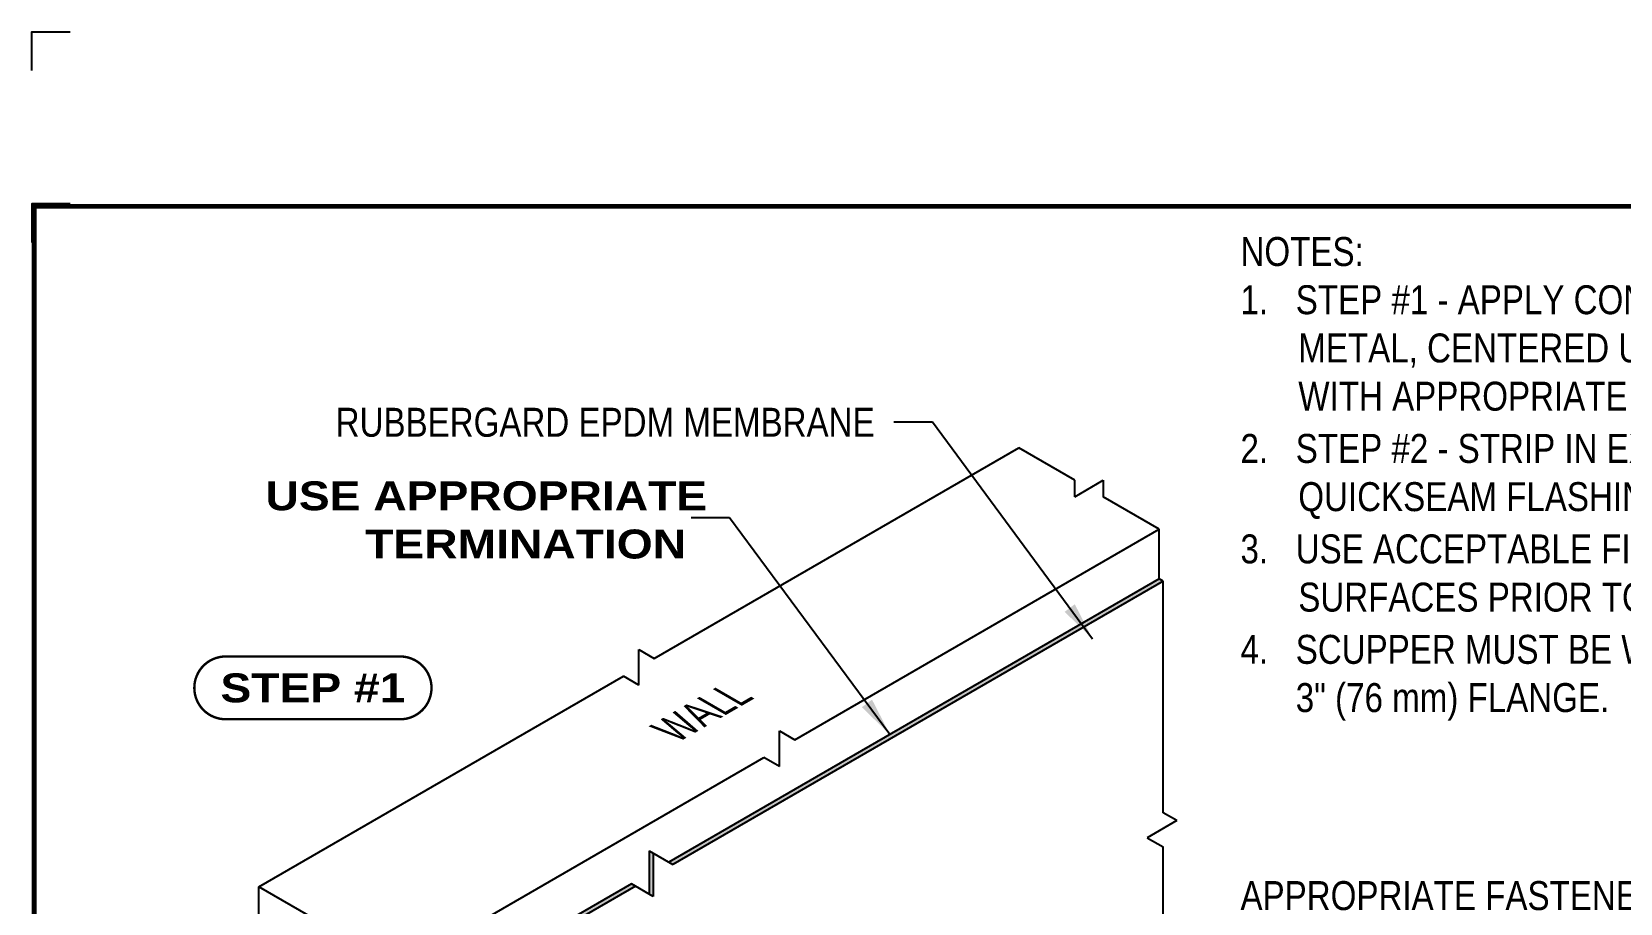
# Model space of a CAD drawing. Header units: inches. Extents: x 255.4 to 275.5, y 91 to 107.7.
# Drawn here: x 255.45 to 265.75, y 102.1 to 107.75 of the extents above; entities that cross this region are included whole.
import ezdxf
from ezdxf.enums import TextEntityAlignment as Align

# ---------------------------------------------------------------- set-up
doc = ezdxf.new("R2010")
doc.units = ezdxf.units.IN
doc.header["$MEASUREMENT"] = 0
doc.layers.get('0').update_dxf_attribs({"linetype": 'CONTINUOUS'})
doc.layers.get('DEFPOINTS').update_dxf_attribs({"linetype": 'CONTINUOUS'})
for name, color, linetype in [('FSBP-ANNO-NOTE', 7, 'CONTINUOUS'), ('FSBP-MEMBRANE', 7, 'CONTINUOUS'), ('FSBP-TTLB-BORDER', 7, 'CONTINUOUS'), ('FSBP-TTLB-TEXT', 7, 'CONTINUOUS'), ('FSBP-WALL-CURB', 9, 'CONTINUOUS')]:
    doc.layers.add(name, color=color, linetype=linetype)
doc.styles.add('FSBP_ARIAL', font='arial.ttf')
doc.styles.add('FSBP_ARIAL_BOLD', font='ariblk.ttf')
doc.styles.add('FSBP_ARIAL_NAR', font='ARIALN.TTF')
doc.dimstyles.new('FSBP-LEADER', dxfattribs={"dimtxt": 0.1875, "dimasz": 0.25, "dimexe": 0.0625, "dimexo": 0.125, "dimgap": 0.125, "dimtad": 0, "dimtih": 1, "dimtoh": 1, "dimdec": 4, "dimzin": 0, "dimdsep": 46, "dimlunit": 4, "dimtxsty": 'FSBP_ARIAL_NAR', "dimcen": 0.09375, "dimclrd": 256, "dimclre": 256, "dimclrt": 256, "dimadec": 0, "dimazin": 0, "dimtfac": 1, "dimtdec": 4, "dimtofl": 0, "dimtmove": 0, "dimatfit": 3, "dimfxl": 0, "dimtolj": 1, "dimtzin": 0, "dimlwd": -1, "dimlwe": -1, "dimarcsym": 0})

# ---------------------------------------------------------------- blocks, each defined once
blk = doc.blocks.new('TTLB-EPDM_2')
at = {"layer": 'DEFPOINTS', "linetype": 'Continuous', "ltscale": 1.75}
blk.add_lwpolyline([(-0.015625, 13.88083333333333), (-0.015625, 14.13083333333333), (0.234375, 14.13083333333333)], dxfattribs=at)
at = {"layer": 'DEFPOINTS', "color": 1}
blk.add_lwpolyline([(0.234375, 13.015625), (-0.015625, 13.015625), (-0.015625, 12.765625)], dxfattribs=at)
at = {"layer": 'FSBP-TTLB-BORDER', "const_width": 0.03125}
blk.add_lwpolyline([(20, 0), (20, 13), (0, 13), (0, 0)], dxfattribs=at)
at = {"layer": 'FSBP-TTLB-TEXT'}
for tag, height, style, p in [('MAXIMUM_WARRANTY', 0.1875, 'FSBP_ARIAL_BOLD', (18.03987100774941, 0.2240244307510579)), ('ACCPT_SYSTEMS', 0.21875, 'FSBP_ARIAL', (12.49438170418193, -1.23218745252656))]:
    blk.add_attdef(tag, text='', height=height, dxfattribs=dict(at, style=style)).set_placement(p, align=Align.MIDDLE_LEFT)
for tag, height, style, p in [('DETAIL_DESCP_LINE_1', 0.21875, 'FSBP_ARIAL_BOLD', (10.33118450231211, -0.2831249841755152)), ('DETAIL_DESCP_LINE_2', 0.21875, 'FSBP_ARIAL_BOLD', (10.33118450231211, -0.6812499208775904)), ('ISSUE_REV_DATE', 0.21875, 'FSBP_ARIAL', (16.84069633627263, -0.7282559425942452)), ('DETAIL_NUMBER', 0.4375, 'FSBP_ARIAL', (18.91941590748775, -0.8931630692489421))]:
    blk.add_attdef(tag, text='', height=height, dxfattribs=dict(at, style=style)).set_placement(p, align=Align.MIDDLE_CENTER)

msp = doc.modelspace()

# ---------------------------------------------------------------- hatches: boundary and pattern name
at = {"layer": 'FSBP-MEMBRANE'}
h = msp.add_hatch(color=256, dxfattribs=at)
h.paths.add_polyline_path([(259.3620692267603, 102.2093259825823), (259.3360884646468, 102.2243259825823), (258.0921233287066, 101.5061223764847), (258.1181040908203, 101.4911223764847)])
h.paths.add_polyline_path([(259.4782167626982, 102.4234369016132), (259.4522360005847, 102.4384369016132), (259.4522360005847, 102.1572681714428), (259.4782167626982, 102.1422681714428)])
h.paths.add_polyline_path([(262.7864990928553, 104.1864214875932), (262.7605183307417, 104.2014214875932), (259.5795877277242, 102.3649103476675), (259.6055684898377, 102.3499103476675)])

# ---------------------------------------------------------------- linework, layer by layer
at = {"layer": 'FSBP-ANNO-NOTE', "const_width": 0.015625}
msp.add_lwpolyline([(256.7049175169049, 103.2910082805383), (257.8364864993742, 103.2910082805383, 0.9999999999999999), (257.8364864993742, 103.6979470787803), (256.7049175169049, 103.6979470787803, 0.9999999999999999)], format="xyb", close=True, dxfattribs=at)
at = {"layer": 'FSBP-MEMBRANE', "linetype": 'Continuous'}
for p, q in [((262.7605183307417, 104.2014214875932), (259.5795877277242, 102.3649103476675)), ((262.7864990928553, 104.1864214875932), (259.6055684898377, 102.3499103476675)), ((262.7864990928553, 104.1864214875932), (262.7605183307417, 104.2014214875932)), ((262.7864990928553, 102.6847208750409), (262.7864990928553, 104.1864214875932)), ((262.8741588300833, 102.6341105021552), (262.6822565004859, 102.523315640504)), ((262.8741588300833, 102.6341105021552), (262.7864990928553, 102.6847208750409)), ((262.6822565004859, 102.523315640504), (262.7864990928553, 102.4631311517386)), ((259.4522360005847, 102.4384369016132), (259.6055684898377, 102.3499103476675)), ((259.4522360005847, 102.4384369016132), (259.4522360005847, 102.1572681714428)), ((259.4782167626982, 102.4234369016132), (259.4782167626982, 102.1422681714428)), ((262.7864990928553, 100.2287452272415), (262.7864990928553, 102.4631311517386)), ((259.3360884646468, 102.2243259825823), (258.0921233287067, 101.5061223764847)), ((259.3620692267603, 102.2093259825823), (258.1181040908203, 101.4911223764847)), ((259.4782167626982, 102.1422681714428), (259.3360884646468, 102.2243259825823))]:
    msp.add_line(p, q, dxfattribs=at)
at = {"layer": 'FSBP-WALL-CURB', "linetype": 'Continuous'}
for p, q in [((259.4844944396225, 103.6849212168995), (261.8484947227675, 105.0497774167377)), ((262.2118770270862, 104.8399785455206), (261.8484947227675, 105.0497774167377)), ((262.2118770270862, 104.7330192123836), (262.397136026423, 104.8399785455206)), ((262.2118770270862, 104.7330192123836), (262.2118770270862, 104.8399785455206)), ((262.397136026423, 104.8399785455206), (262.397136026423, 104.7330192123836)), ((262.7605183307417, 104.5232203411665), (262.397136026423, 104.7330192123837)), ((260.3965180475966, 103.1583641413284), (262.7605183307417, 104.5232203411665)), ((262.7605183307417, 104.2014214875932), (262.7605183307417, 104.5232203411665)), ((259.384326740229, 103.5114256722729), (259.384326740229, 103.7427530651084)), ((259.384326740229, 103.7427530651084), (259.4844944396226, 103.6849212168995)), ((256.9201587576905, 102.2044013206436), (259.2841590408357, 103.5692575204818)), ((259.384326740229, 103.5114256722729), (259.2841590408357, 103.5692575204817)), ((260.2963503482032, 102.9848685967017), (260.2963503482032, 103.2161959895372)), ((260.2963503482032, 103.2161959895372), (260.3965180475967, 103.1583641413284)), ((257.8321823656647, 101.6778442450724), (260.1961826488099, 103.0427004449106)), ((260.2963503482032, 102.9848685967017), (260.1961826488098, 103.0427004449106)), ((257.2835410620092, 101.9946024494265), (256.9201587576906, 102.2044013206436)), ((256.9201587576906, 101.1755440147882), (256.9201587576906, 102.2044013206436))]:
    msp.add_line(p, q, dxfattribs=at)

# ---------------------------------------------------------------- block references
msp.add_blockref('TTLB-EPDM_2', (255.4627011304549, 93.61596216310231))

# ---------------------------------------------------------------- texts
at = {"layer": 'FSBP-ANNO-NOTE', "style": 'FSBP_ARIAL_NAR'}
msp.add_text('RUBBERGARD EPDM MEMBRANE', height=0.1875, dxfattribs=at).set_placement((260.9139289124989, 105.2158762856567), align=Align.MIDDLE_RIGHT)
at = {"layer": 'FSBP-ANNO-NOTE', "style": 'FSBP_ARIAL_BOLD'}
msp.add_text('STEP #1', height=0.1875, dxfattribs=at).set_placement((257.2707020081396, 103.4944776796593), align=Align.MIDDLE_CENTER)
at = {"layer": 'FSBP-ANNO-NOTE', "linetype": 'Continuous', "style": 'FSBP_ARIAL_NAR', "oblique": 329.9999999999999}
msp.add_text('WALL', height=0.1875, rotation=30.00000000000054, dxfattribs=at).set_placement((259.8403385442162, 103.3638108309051), align=Align.MIDDLE)
at = {"layer": 'FSBP-ANNO-NOTE', "char_height": 0.1875, "attachment_point": 1}
for s, width, heights, insert, style in [('\\A1;NOTES:\\P1.   STEP #1 - APPLY CONTINUOUS BEAD OF FIRESTONE WATERBLOCK BENEATH \\P{\\W6.27837; }METAL, CENTERED UNDER FASTENERS.  SECURE METAL SCUPPER SLEEVE \\P{\\W6.27837; }WITH APPROPRIATE FASTENERS.  ROUND ALL CORNERS OF SCUPPER METAL.\\P{\\H0.08333x;\\P}2.   STEP #2 - STRIP IN EXPOSED EDGES OF SCUPPER AS INDICATED WITH 5" \\P{\\W6.27837; }QUICKSEAM FLASHING STARTING WITH SIDES OF SCUPPER. \\P{\\H0.08333x;\\W9.4179;        \\W1;\\P}3.   USE ACCEPTABLE FIRESTONE PRIMER TO CLEAN AND PRIME MATING \\P{\\W6.27837; }SURFACES PRIOR TO INSTALLATION OF QUICKSEAM PRODUCTS.\\P{\\H0.08333x;\\P}4.   SCUPPER MUST BE WELDED METAL SLEEVE WITH \\P      3" (76 mm) FLANGE.', 8.7285689443205, [3.530251267686253], (263.2872445758876, 106.4164614476413), 'FSBP_ARIAL_NAR'), ('{\\W1.13791; }USE APPROPRIATE \\P{\\W8.90072; }TERMINATION', 2.832860744714708, [0.8491230018880742], (256.8681887250204, 104.8330890916604), 'FSBP_ARIAL_BOLD'), ('APPROPRIATE FASTENER\\P4" (102 mm) O.C. MAX.', 3.514778754217332, [0.9211456784232723], (263.2872445758876, 102.2418713329753), 'FSBP_ARIAL_NAR')]:
    msp.add_mtext_dynamic_manual_height_columns(s, width=width, gutter_width=5, heights=heights, dxfattribs=dict(at, insert=insert, style=style))

# ---------------------------------------------------------------- leaders
at = {"layer": 'FSBP-ANNO-NOTE'}
for points in [[(262.3283240561117, 103.8108790276327), (261.2889289124989, 105.2158762856567), (261.0389289124989, 105.2158762856567)], [(261.013089729816, 103.192543114459), (259.9736945862032, 104.597540372483), (259.7236945862032, 104.597540372483)]]:
    msp.add_leader(points, dimstyle='FSBP-LEADER', dxfattribs=at)

doc.saveas('drawing.dxf')
